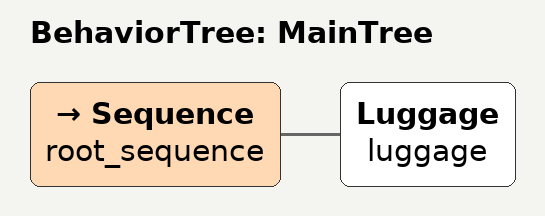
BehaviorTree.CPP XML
<root main_tree_to_execute = "MainTree" >
     <BehaviorTree ID="MainTree">
        <Sequence name="root_sequence">
            <Luggage name="luggage"/>
        </Sequence>
    </BehaviorTree>
 </root>
